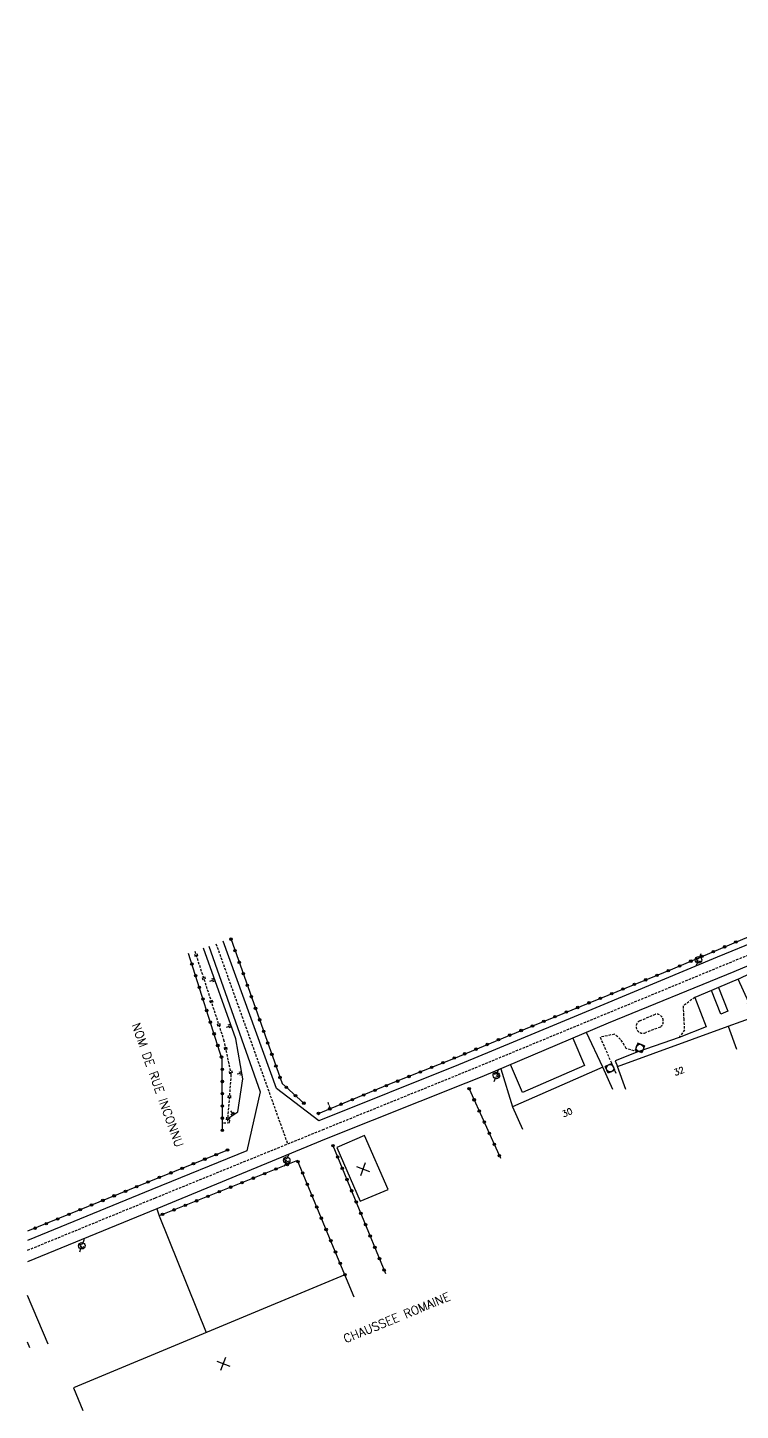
# Model space of a CAD drawing. Header units: millimetres. Extents: x 168000 to 169000, y 138000 to 138989.
# Drawn here: x 168000 to 168145.8, y 138167.3 to 138450.1 of the extents above; entities that cross this region are included whole.
import ezdxf
from ezdxf.enums import TextEntityAlignment as Align

# ---------------------------------------------------------------- set-up
doc = ezdxf.new("R2010")
doc.units = ezdxf.units.MM
doc.linetypes.add('DASHED', pattern=[0.75, 0.5, -0.25])
doc.layers.get('0').update_dxf_attribs({"linetype": 'CONTINUOUS'})
for name, color, linetype in [('W0001', 6, 'DASHED'), ('W0008', 7, 'CONTINUOUS'), ('W0100', 7, 'CONTINUOUS'), ('W0112', 1, 'DASHED'), ('W0211', 2, 'CONTINUOUS'), ('W0220', 5, 'DASHED'), ('W0322', 7, 'CONTINUOUS'), ('W0334', 7, 'CONTINUOUS'), ('W0420', 7, 'CONTINUOUS'), ('W0471', 7, 'CONTINUOUS'), ('W0989', 7, 'CONTINUOUS'), ('W0991', 7, 'CONTINUOUS'), ('W1102', 7, 'CONTINUOUS')]:
    doc.layers.add(name, color=color, linetype=linetype)
doc.styles.get("Standard").update_dxf_attribs({"font": 'romans.shx', "width": 0.85})

# ---------------------------------------------------------------- blocks, each defined once
blk = doc.blocks.new('t991o')
at = {"color": 0, "linetype": 'Continuous'}
for p, q in [((-1, 1), (1, -1)), ((-1, -1), (1, 1))]:
    blk.add_line(p, q, dxfattribs=at)
blk = doc.blocks.new('t322o')
at = {"color": 0, "linetype": 'Continuous'}
for radius in [0.25, 0.15]:
    blk.add_circle((0, 0), radius, dxfattribs=at)
blk = doc.blocks.new('T471')
for p, q in [((-0.333334, 0.333334), (-0.333334, -0.333334)), ((-0.333334, 0.333334), (0.333334, 0.333334)), ((-0.333334, 0), (0, 0)), ((0.500001, 0.500001), (1.000002, 1.000002)), ((-0.500001, -0.500001), (-1.000002, -1.000002)), ((-0.333334, -0.333334), (0.333334, -0.333334))]:
    blk.add_line(p, q)
blk.add_ellipse((0, 0), major_axis=(0.471405, 0.471405), ratio=1, start_param=5.4977871438, end_param=11.780972451)
blk = doc.blocks.new('T420')
for p, q in [((0.75, 0.75), (-0.75, 0.75)), ((-0.75, 0.75), (-0.75, -0.75)), ((0.75, 0.75), (0.75, -0.75)), ((0.75, -0.75), (-0.75, -0.75))]:
    blk.add_line(p, q)
blk.add_ellipse((0, 0), major_axis=(-0.53, 0.53), ratio=1, start_param=3.926991, end_param=10.210176)
blk = doc.blocks.new('t211o')
at = {"color": 0, "linetype": 'Continuous'}
for p, q in [((-0.29, 0.5), (-0.29, 0)), ((0, 1), (0, 0)), ((0.29, 0.5), (0.29, 0))]:
    blk.add_line(p, q, dxfattribs=at)
blk = doc.blocks.new('t220o')
at = {"color": 0, "linetype": 'Continuous'}
for p, q in [((-0.25, 0.25), (0.25, 0.25)), ((-0.25, -0.25), (0.25, -0.25))]:
    blk.add_line(p, q, dxfattribs=at)

msp = doc.modelspace()

# ---------------------------------------------------------------- linework, layer by layer
at = {"layer": 'W0001'}
msp.add_lwpolyline([(168000, 138200.07), (168026.12, 138210.79), (168060.33, 138224.72), (168088.79, 138236.26), (168157.29, 138264.54), (168172.47, 138270.45), (168187.65, 138275.14), (168203.91, 138281.9), (168219.25, 138288.14), (168240.14, 138296.58), (168258.96, 138304.2, 0.020775), (168295.42, 138320.14), (168315.9, 138329.95), (168333.88, 138338.68), (168351.28, 138347.02), (168368.67, 138355.41), (168388.83, 138365.14), (168405.29, 138373.05), (168413.27, 138376.86), (168429.33, 138384.19), (168441.14, 138389.29), (168462.47, 138398.1), (168484.92, 138407.76), (168504.34, 138415.54)], format="xyb", dxfattribs=at)
msp.add_lwpolyline([(168038.52, 138262.75), (168053.17, 138221.8)], dxfattribs=at)
at = {"layer": 'W0008'}
for points in [[(168238.8, 138450.18, 0.094942), (168216.27, 138401.67), (168214.39, 138395.26), (168208.91, 138377.97), (168207.55, 138374.38), (168200.26, 138351.52), (168196.7, 138340.34), (168192.37, 138326.96), (168189.74, 138318.77), (168184.64, 138303.25), (168181.25, 138292.65), (168179.39, 138286.88), (168179.57, 138286.83), (168177.41, 138281.05, -0.249638), (168167.48, 138271.19), (168158.33, 138267.09), (168141.02, 138259.97), (168117.03, 138249.96), (168091.28, 138239.26), (168088.1, 138237.96), (168059.57, 138226.55), (168050.91, 138233.12), (168039.96, 138263.26)], [(168193.46, 138224.37), (168188.31, 138236.3), (168181.24, 138252.77), (168180.32, 138254.44), (168176.44, 138263.83, 0.28108), (168168.94, 138267.13), (168158.04, 138262.73), (168144.44, 138256.98), (168118.72, 138246.48), (168092.9, 138235.55), (168089.62, 138234.24), (168061.09, 138222.88), (168026.41, 138208.52), (168000, 138197.68)]]:
    msp.add_lwpolyline(points, format="xyb", dxfattribs=at)
msp.add_lwpolyline([(168037.08, 138262.24), (168047.55, 138232.49), (168044.85, 138220.43), (168025.42, 138212.5), (168000, 138202.07)], dxfattribs=at)
at = {"layer": 'W0100'}
for points in [[(168122.34, 138232.96), (168120.63, 138237.66), (168143.26, 138245.9), (168148.59, 138247.83), (168147.24, 138250.56), (168147.48, 138250.73), (168145.3, 138255.48), (168150.78, 138258.14), (168153.81, 138252.05), (168160.68, 138255.71), (168174.31, 138261.09), (168177.55, 138252.95), (168172.9, 138251.1)], [(168119.68, 138232.93), (168117.67, 138237.51), (168099.17, 138229.4), (168101.18, 138224.82)], [(168066.81, 138190.46), (168064.89, 138195.07), (168009.36, 138171.94), (168011.28, 138167.32)], [(168000.47, 138180.14), (168000, 138181.26)]]:
    msp.add_lwpolyline(points, dxfattribs=at)
msp.add_lwpolyline([(168068.88, 138223.52), (168063.21, 138221.1), (168068.03, 138210.1), (168073.71, 138212.52)], close=True, dxfattribs=at)
at = {"layer": 'W0112'}
for points in [[(168136.49, 138251.77), (168134.05, 138250.03), (168134.19, 138247.42), (168134.33, 138245.15), (168133.27, 138243.57)], [(168124.79, 138240.64), (168122.45, 138241.34), (168121.27, 138243.19), (168120.04, 138244.24), (168117.1, 138243.63), (168120.35, 138236.18)], [(168061.41, 138230.37), (168061.77, 138229.26)], [(168040.05, 138226.13), (168041.3, 138226.17), (168041.36, 138227.26)]]:
    msp.add_lwpolyline(points, dxfattribs=at)
msp.add_lwpolyline([(168128.43, 138248.36, -0.759518), (168129.41, 138245.71), (168126.42, 138244.58, -0.991151), (168125.19, 138246.99)], format="xyb", close=True, dxfattribs=at)
at = {"layer": 'W0211'}
msp.add_lwpolyline([(168041.36, 138227.26), (168042.96, 138228.37), (168044.03, 138235.09), (168042.58, 138243.29), (168035.95, 138261.84)], dxfattribs=at)
at = {"layer": 'W0220'}
msp.add_lwpolyline([(168040.93, 138226.48), (168041.66, 138236.01), (168040.22, 138242.83), (168034.23, 138261.24)], dxfattribs=at)
at = {"layer": 'W0322'}
for points in [[(168059.48, 138228.04), (168074.43, 138234.26), (168087.49, 138239.45), (168098.16, 138243.87), (168131.93, 138257.62), (168157.4, 138268.41), (168152.27, 138275.51)], [(168041.55, 138263.82), (168052.03, 138234.2), (168056.49, 138230.14)], [(168039.82, 138224.58), (168039.81, 138239.06), (168032.9, 138260.77)], [(168090.31, 138233.11), (168096.69, 138218.92)], [(168062.44, 138221.46), (168073.2, 138195.34)], [(168040.87, 138220.55), (168024.79, 138214.09), (168000, 138203.95)], [(168064.89, 138195.07), (168055.19, 138218.42), (168026.92, 138207.12)]]:
    msp.add_lwpolyline(points, dxfattribs=at)
at = {"layer": 'W0334'}
for points in [[(168145.3, 138255.48), (168141.31, 138253.77), (168139.88, 138253.2), (168136.49, 138251.77), (168138.79, 138245.74), (168133.27, 138243.57), (168124.79, 138240.64), (168120.14, 138238.81), (168120.63, 138237.66)], [(168141.31, 138253.77), (168143.2, 138248.97), (168141.77, 138248.35), (168139.88, 138253.2)], [(168117.67, 138237.51), (168114.33, 138244.62)], [(168111.51, 138243.42), (168113.92, 138237.82), (168101.21, 138232.36), (168098.77, 138238.03)], [(168096.76, 138237.18), (168099.17, 138229.4)], [(168026.41, 138208.52), (168026.92, 138207.12), (168036.48, 138183.24)], [(168004.22, 138180.83), (168000, 138190.78)]]:
    msp.add_lwpolyline(points, dxfattribs=at)
at = {"layer": 'W1102'}
msp.add_lwpolyline([(168143.26, 138245.9), (168144.97, 138241.2)], dxfattribs=at)

# ---------------------------------------------------------------- block references
at = {"layer": 'W0211'}
for p, rotation in [((168038.23, 138255.46), 109.6705238257637), ((168041.6, 138246.04), 109.6705238257637), ((168043.81, 138236.32), 100.04557982846), ((168042.07, 138227.75), 34.87123258864349)]:
    msp.add_blockref('t211o', p, dxfattribs=dict(at, rotation=rotation))
at = {"layer": 'W0220'}
for p, rotation in [((168034.5, 138260.39), 108.0387351718814), ((168036.05, 138255.64), 108.0387351718814), ((168037.6, 138250.88), 108.0387351718814), ((168039.15, 138246.13), 108.0387351718814), ((168040.54, 138241.33), 101.8865231173174), ((168041.57, 138236.44), 101.8865231173174), ((168041.31, 138231.46), 85.63430609159269), ((168040.97, 138226.98), 85.63430609159269)]:
    msp.add_blockref('t220o', p, dxfattribs=dict(at, rotation=rotation))
at = {"layer": 'W0322'}
for p, rotation in [((168041.6, 138263.69), 289.4870343447611), ((168042.43, 138261.33), 289.4870343447611), ((168140.25, 138261.14), 22.97277931507908), ((168142.55, 138262.12), 22.97277931507908), ((168144.85, 138263.09), 22.97277931507908), ((168033.59, 138258.62), 107.6488721157498), ((168043.27, 138258.97), 289.4870343447611), ((168133.35, 138258.21), 22.97277931507908), ((168135.65, 138259.19), 22.97277931507908), ((168137.95, 138260.17), 22.97277931507908), ((168034.35, 138256.24), 107.6488721157498), ((168044.1, 138256.62), 289.4870343447611), ((168126.41, 138255.37), 22.14404124034008), ((168128.72, 138256.31), 22.14404124034008), ((168131.04, 138257.25), 22.14404124034008), ((168035.1, 138253.85), 107.6488721157498), ((168044.93, 138254.26), 289.4870343447611), ((168119.46, 138252.54), 22.14404124034008), ((168121.78, 138253.48), 22.14404124034008), ((168124.09, 138254.43), 22.14404124034008), ((168035.86, 138251.47), 107.6488721157498), ((168045.77, 138251.9), 289.4870343447611), ((168046.6, 138249.55), 289.4870343447611), ((168112.51, 138249.71), 22.14404124034008), ((168114.83, 138250.66), 22.14404124034008), ((168117.14, 138251.6), 22.14404124034008), ((168036.62, 138249.09), 107.6488721157498), ((168037.38, 138246.71), 107.6488721157498), ((168047.44, 138247.19), 289.4870343447611), ((168105.57, 138246.89), 22.14404124034008), ((168107.88, 138247.83), 22.14404124034008), ((168110.2, 138248.77), 22.14404124034008), ((168038.14, 138244.32), 107.6488721157498), ((168048.27, 138244.83), 289.4870343447611), ((168098.62, 138244.06), 22.14404124034008), ((168100.94, 138245), 22.14404124034008), ((168103.25, 138245.94), 22.14404124034008), ((168038.89, 138241.94), 107.6488721157498), ((168049.1, 138242.47), 289.4870343447611), ((168091.69, 138241.19), 22.49119250269805), ((168094, 138242.15), 22.49119250269805), ((168096.31, 138243.11), 22.49119250269805), ((168039.65, 138239.56), 107.6488721157498), ((168049.94, 138240.12), 289.4870343447611), ((168084.95, 138238.42), 22.12340742158054), ((168087.26, 138239.36), 22.12340742158054), ((168089.38, 138240.24), 22.49119250269805), ((168039.81, 138237.08), 90.04914589887387), ((168050.77, 138237.76), 289.4870343447611), ((168051.61, 138235.4), 289.4870343447611), ((168078, 138235.6), 22.12340742158054), ((168080.32, 138236.54), 22.12340742158054), ((168082.63, 138237.48), 22.12340742158054), ((168039.82, 138234.58), 90.04914589887387), ((168052.93, 138233.38), 317.7182088806761), ((168071.05, 138232.77), 22.2165010420746), ((168073.37, 138233.71), 22.2165010420746), ((168075.68, 138234.65), 22.12340742158054), ((168090.31, 138233.11), 23.7223061115681), ((168039.82, 138232.08), 90.04914589887387), ((168054.78, 138231.69), 317.7182088806761), ((168056.49, 138230.14), 317.7182088806761), ((168064.11, 138229.93), 22.2165010420746), ((168066.42, 138230.88), 22.2165010420746), ((168068.74, 138231.82), 22.2165010420746), ((168091.33, 138230.83), 294.2290860311506), ((168039.82, 138229.58), 90.04914589887387), ((168039.82, 138227.08), 90.04914589887387), ((168059.48, 138228.04), 22.2165010420746), ((168061.8, 138228.99), 22.2165010420746), ((168092.36, 138228.55), 294.2290860311506), ((168039.82, 138224.58), 90.04914589887387), ((168093.39, 138226.27), 294.2290860311506), ((168094.41, 138223.99), 294.2290860311506), ((168062.44, 138221.46), 292.3900061156261), ((168095.44, 138221.71), 294.2290860311506), ((168036.24, 138218.69), 201.9046429355291), ((168038.56, 138219.62), 201.9046429355291), ((168040.87, 138220.55), 201.9046429355291), ((168063.39, 138219.15), 292.3900061156261), ((168096.46, 138219.43), 294.2290860311506), ((168029.28, 138215.89), 201.9046429355291), ((168031.6, 138216.82), 201.9046429355291), ((168033.92, 138217.76), 201.9046429355291), ((168048.49, 138215.74), 201.778240928496), ((168050.81, 138216.67), 201.778240928496), ((168053.13, 138217.59), 201.778240928496), ((168055.3, 138218.16), 112.5535367730505), ((168056.26, 138215.85), 112.5535367730505), ((168064.34, 138216.84), 292.3900061156261), ((168022.32, 138213.08), 202.2308761092921), ((168024.64, 138214.02), 202.2308761092921), ((168026.96, 138214.96), 201.9046429355291), ((168041.52, 138212.96), 201.778240928496), ((168043.84, 138213.88), 201.778240928496), ((168046.17, 138214.81), 201.778240928496), ((168057.22, 138213.54), 112.5535367730505), ((168065.3, 138214.53), 292.3900061156261), ((168015.38, 138210.24), 202.2308761092921), ((168017.7, 138211.19), 202.2308761092921), ((168020.01, 138212.13), 202.2308761092921), ((168034.56, 138210.17), 201.778240928496), ((168036.88, 138211.1), 201.778240928496), ((168039.2, 138212.03), 201.778240928496), ((168058.18, 138211.24), 112.5535367730505), ((168066.25, 138212.22), 292.3900061156261), ((168067.2, 138209.91), 292.3900061156261), ((168008.44, 138207.4), 202.2308761092921), ((168010.75, 138208.35), 202.2308761092921), ((168013.07, 138209.3), 202.2308761092921), ((168027.59, 138207.39), 201.778240928496), ((168029.91, 138208.32), 201.778240928496), ((168032.24, 138209.25), 201.778240928496), ((168059.14, 138208.93), 112.5535367730505), ((168068.15, 138207.6), 292.3900061156261), ((168001.5, 138204.57), 202.2308761092921), ((168003.81, 138205.51), 202.2308761092921), ((168006.13, 138206.46), 202.2308761092921), ((168060.09, 138206.62), 112.5535367730505), ((168061.05, 138204.31), 112.5535367730505), ((168069.11, 138205.28), 292.3900061156261), ((168062.01, 138202), 112.5535367730505), ((168070.06, 138202.97), 292.3900061156261), ((168062.97, 138199.69), 112.5535367730505), ((168071.01, 138200.66), 292.3900061156261), ((168063.93, 138197.38), 112.5535367730505), ((168071.96, 138198.35), 292.3900061156261), ((168072.91, 138196.04), 292.3900061156261), ((168064.89, 138195.07), 112.5535367730505)]:
    msp.add_blockref('t322o', p, dxfattribs=dict(at, rotation=rotation))
at = {"layer": 'W0420'}
for p, rotation in [((168125.22, 138241.43), 338.1354890246561), ((168119.13, 138237.27), 293.561456472824)]:
    msp.add_blockref('T420', p, dxfattribs=dict(at, rotation=rotation))
at = {"layer": 'W0471'}
for p, rotation in [((168137.22, 138259.44), 22.14404124034008), ((168095.86, 138235.82), 203.6581962745751), ((168052.99, 138218.49), 23.7223061115681), ((168011.09, 138200.99), 23.7223061115681)]:
    msp.add_blockref('T471', p, dxfattribs=dict(at, rotation=rotation))
at = {"layer": 'W0991'}
for p, rotation in [((168068.62, 138216.69), 24.8511504612751), ((168040.03, 138176.86), 23.37484361649671)]:
    msp.add_blockref('t991o', p, dxfattribs=dict(at, rotation=rotation))

# ---------------------------------------------------------------- texts
at = {"layer": 'W0989'}
for s, rotation, p in [('NOM DE RUE INCONNU', 289.6854, (168026.58, 138233.89)), ('CHAUSSEE ROMAINE', 22.3615, (168075.49, 138186.29))]:
    msp.add_text(s, height=1.75, rotation=rotation, dxfattribs=at).set_placement(p, align=Align.MIDDLE)
at = {"layer": 'W0991'}
for s, rotation, p in [('32', 20.0095, (168133.22, 138236.71)), ('30', 23.6582, (168110.35, 138228.23))]:
    msp.add_text(s, height=1.25, rotation=rotation, dxfattribs=at).set_placement(p, align=Align.MIDDLE)

doc.saveas('drawing.dxf')
